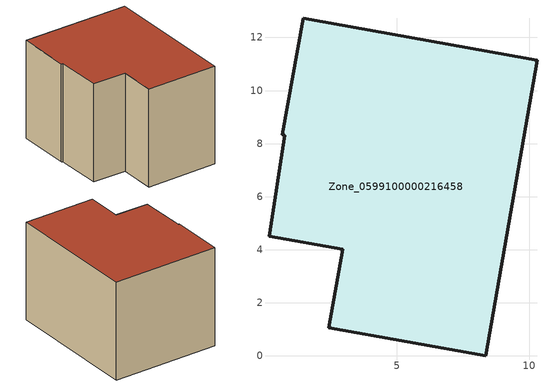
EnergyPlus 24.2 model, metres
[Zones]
Zone_0599100000216458
 floor ground (C_G): 0.17,4.5 0.77,8.31 0.68,8.33 1.46,12.72 10.28,11.14 8.35,0 2.43,1.05 2.96,4 z0
 wall outside (C_F): 2.43,1.05 8.35,0 10.28,11.14 1.46,12.72 0.68,8.33 0.77,8.31 0.17,4.5 2.96,4 2.43,1.05 z0:8.25
 roof outside (C_R): 0.77,8.31 0.17,4.5 2.96,4 2.43,1.05 8.35,0 10.28,11.14 1.46,12.72 0.68,8.33 z8.25
[BUILDING]
Pand.0599100000216458: North Axis=0; Terrain=City; Loads Convergence Tolerance Value=0.04; Temperature Convergence Tolerance Value=0.4; Solar Distribution=FullExterior; Maximum Number of Warmup Days=25; Minimum Number of Warmup Days=1
[Site:Location]
Rotterdam.The.Hague.AP_ZH_NLD Design_Conditions: Latitude=51.96; Longitude=4.45; Time Zone=1; Elevation=-4.5
[SITE:GROUNDTEMPERATURE:BUILDINGSURFACE]
18, 18, 18, 18, 18, 18, 18, 18, 18, 18, 18, 18
[MATERIAL] Thermal Absorptance=0.9; Solar Absorptance=0.7; Visible Absorptance=0.7
Name | Roughness | Thickness | Conductivity | Density | Specific Heat
G.TC.1975-1991 | MediumSmooth | 0.15 | 0.288461 | 540 | 1210
F.TC.1975-1991 | Rough | 0.3 | 0.230769 | 1920 | 840
R.TC.1975-1991 | MediumRough | 0.2 | 0.153846 | 1500 | 1000
[CONSTRUCTION]
C_G: G.TC.1975-1991
C_F: F.TC.1975-1991
C_R: R.TC.1975-1991
[ZONE]
Zone_0599100000216458: Type=1; Multiplier=1; Ceiling Height=Autocalculate; Volume=Autocalculate; Floor Area=autocalculate; Part of Total Floor Area=Yes
[ZONEINFILTRATION:DESIGNFLOWRATE]
Infil_Zone_0599100000216458: Zone or ZoneList or Space or SpaceList=Zone_0599100000216458; Schedule=AlwaysOn; Design Flow Rate Calculation Method=Flow/Area; Flow Rate per Floor Area=0.003; Constant Term Coefficient=1; Temperature Term Coefficient=0; Velocity Term Coefficient=0; Velocity Squared Term Coefficient=0
[HVACTEMPLATE:ZONE:IDEALLOADSAIRSYSTEM]
Zone_0599100000216458: Maximum Heating Supply Air Temperature=50; Minimum Cooling Supply Air Temperature=13; Maximum Heating Supply Air Humidity Ratio=0.0156; Minimum Cooling Supply Air Humidity Ratio=0.0077; Heating Limit=NoLimit; Cooling Limit=NoLimit; Dehumidification Control Type=ConstantSensibleHeatRatio; Cooling Sensible Heat Ratio=0.7; Dehumidification Setpoint=60; Humidification Control Type=None; Humidification Setpoint=30; Outdoor Air Method=None; Outdoor Air Flow Rate per Person=0.00944; Outdoor Air Flow Rate per Zone Floor Area=0; Outdoor Air Flow Rate per Zone=0; Demand Controlled Ventilation Type=None; Outdoor Air Economizer Type=NoEconomizer; Heat Recovery Type=None; Sensible Heat Recovery Effectiveness=0.7; Latent Heat Recovery Effectiveness=0.65
[ZONECONTROL:THERMOSTAT]
ThermostatControl_Zone_0599100000216458: Zone or ZoneList=Zone_0599100000216458; Control Type Schedule=DualSetpointControlType; Control 1=Thermostat_Zone_0599100000216458; Temperature Difference Between Cutout And Setpoint=0
[THERMOSTATSETPOINT:DUALSETPOINT]
Thermostat_Zone_0599100000216458: Heating Setpoint Temperature Schedule=HeatingSetpoint_Zone_0599100000216458; Cooling Setpoint Temperature Schedule=CoolingSetpoint_Zone_0599100000216458
[SCHEDULE:COMPACT]
HeatingSetpoint_Zone_0599100000216458: Through: 12/31, For: AllDays, Until: 24:00, 21
CoolingSetpoint_Zone_0599100000216458: Through: 12/31, For: AllDays, Until: 24:00, 24
DualSetpointControlType: Through: 12/31, For: AllDays, Until: 24:00, 4
AlwaysOn: Through: 12/31, For: AllDays, Until: 24:00, 1
